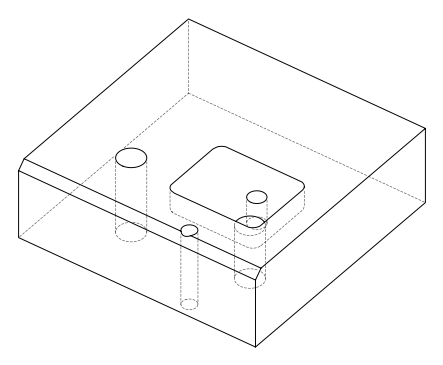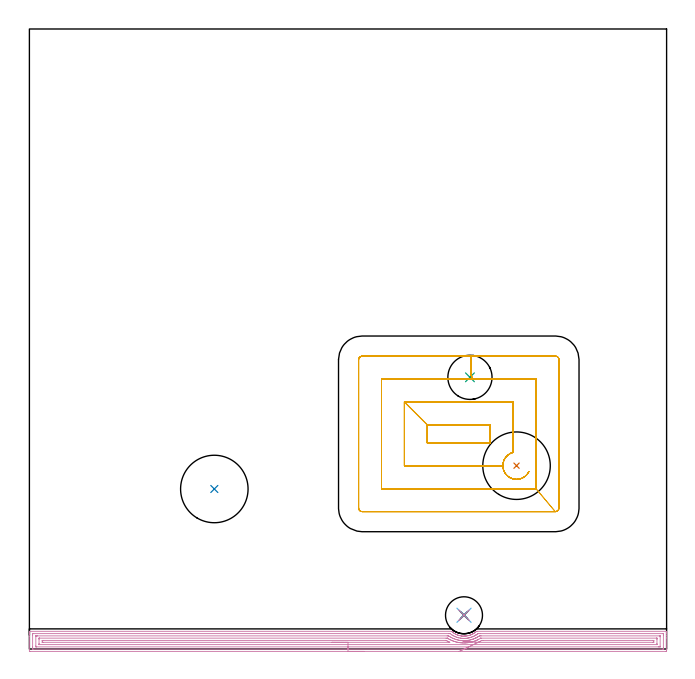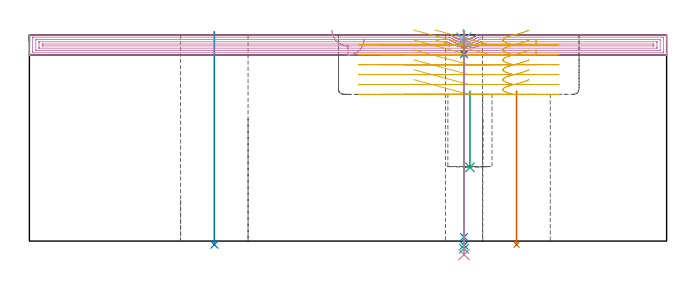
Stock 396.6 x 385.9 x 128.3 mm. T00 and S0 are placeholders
(PLAN: 10 operations, 8 tool changes, 34.5 min)
(1 INDEXABLE_INSERT_DRILL_THROUGH_HOLE_FROM_SOLID | STEP1HOLE | NXT0302_036 | 0.39 min | 177674 mm3)
(2 INDEXABLE_INSERT_DRILL_THROUGH_HOLE_FROM_SOLID_1 | STEP1HOLE_1 | NXT0302_036 | 0.53 min | 177677 mm3)
(3 INDEXABLE_INSERT_DRILL_BLIND_HOLE_FROM_SOLID | STEP1POCKET | NXT0302_026 | 0.2 min | 48712 mm3)
(4 AREA_MILL | FG_CHAMFER_SURFACE | UGT0205_001 | 16.13 min | 30986 mm3)
(5 MILL_RECTANGULAR_POCKET | POCKET_RECTANGULAR_STRAIGHT | NXT0201_007 | Follow Part, ap 6.25, ae 75% | 15.46 min | 593311 mm3)
(6 SPOT_DRILL | STEP1HOLE_2 | NXT0321_9005460120000 | 0.05 min | 204 mm3)
(7 DRILL_BLIND_HOLE_INTO_CENTER | STEP1HOLE_2 | NXT0301_125 | 0.05 min | 161 mm3)
(8 GUN_DRILL_THROUGH_HOLE | STEP1HOLE_2 | UGT0307_001 | 0.57 min | 2317 mm3)
(9 SPADE_DRILL_TO_ENLARGE_THROUGH_HOLE | STEP1HOLE_2 | UGT0306_005 | 0.54 min | 18465 mm3)
(10 DRILL_TO_ENLARGE_THROUGH_HOLE | STEP1HOLE_2 | UGT0301_055 | 0.56 min | 32088 mm3)
(TOOL NXT0302_036 | Index. Insert Drill 42mm [880-D4200L50-05] | D42 PA176 FL210 Z2)
(TOOL NXT0302_026 | Index. Insert Drill 27.5mm [880-D2750L32-03] | D27.5 PA176 FL83 Z2)
(TOOL UGT0205_001 | Chamfer Mill 20 x 3 x 45 deg. | D20 FL50 Z2)
(TOOL NXT0201_007 | ENDMILL 25mm [R216.25-25050GCK54P 1620] | D25 R3 FL54 Z5)
(TOOL NXT0321_9005460120000 | NC Spot Drill, 142deg, 12mm, Carbide, Uncoated | D12 PA142 FL30 Z2)
(TOOL NXT0301_125 | Carbide Drill 6mm [861.1-0600-018A1-GP GC34] | D6 PA150 FL18.7 Z2)
(TOOL UGT0307_001 | Gun Drill 5 mm | D5 PA130 FL24 Z1)
(TOOL UGT0306_005 | Spade Drill 14.5mm | D14.5 PA132 FL10 Z2)
(TOOL UGT0301_055 | Twist Drill 23 mm | D23 PA118 FL155 Z2)
(OP 1 INDEXABLE_INSERT_DRILL_THROUGH_HOLE_FROM_SOLID)
G17 G21 G94 G90
T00 M6
G54
G17 G0 G90 X303.2 Y114.1 S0 M3
G43 Z138.3 H1
G94 G81 G98 Z-2.233 F250. R93.3
G80
M5
M2
(OP 2 INDEXABLE_INSERT_DRILL_THROUGH_HOLE_FROM_SOLID_1)
G17 G21 G94 G90
T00 M6
G54
G17 G0 G90 X115.1 Y99.6 S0 M3
G43 Z138.3 H1
G94 G81 G98 Z-2.233 F250. R130.3
G80
M5
M2
(OP 3 INDEXABLE_INSERT_DRILL_BLIND_HOLE_FROM_SOLID)
G17 G21 G94 G90
T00 M6
G54
G17 G0 G90 X274.2 Y169.1 S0 M3
G43 Z138.3 H1
G94 G81 G98 Z45.9 F250. R93.3
G80
M5
M2
(OP 4 AREA_MILL)
G17 G21 G94 G90
T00 M6
G54
G17 G0 G90 X208.3 Y-1.5 S1061 M3
G43 Z138.3 H0
Z125.8
G94 G1 X208.262 Z124.928 F250.
X208.148 Z124.064
X207.959 Z123.212
X207.697 Z122.38
X207.363 Z121.574
X206.96 Z120.8
X206.492 Z120.064
X205.96 Z119.372
X205.371 Z118.729
X204.728 Z118.14
X204.036 Z117.608
X203.3 Z117.14
X202.526 Z116.737
X201.72 Z116.403
X200.888 Z116.141
X200.036 Z115.952
X199.172 Z115.838
X198.3 Z115.8
X0.633
X0.003 Y-1.499 Z115.799
X0.002 Y-1.498 Z115.8
X0. Y-1.493 Z115.804
Y7.847 Z125.142
Y9.249 Z126.545
Y9.617 Z126.912
Y10.352 Z127.651
Y10.586 Z127.886
X0.008 Y10.978 Z128.269
X0.01 Y10.997 Z128.288
X0.186 Y11. Z128.3
X262.698
X262.749 Y10.994 Z128.291
X262.778 Y10.98 Z128.279
X263.127 Y10.683 Z127.982
X263.352 Y10.501 Z127.801
X263.562 Y10.333 Z127.633
X263.727 Y10.21 Z127.509
X263.908 Y10.086 Z127.384
X264.088 Y9.962 Z127.26
X264.456 Y9.725 Z127.023
X264.487 Y9.707 Z127.005
X264.646 Y9.617 Z126.912
X265.139 Y9.33 Z126.629
X265.35 Y9.223 Z126.521
X265.795 Y9.015 Z126.313
X265.944 Y8.951 Z126.25
X266.244 Y8.824 Z126.12
X266.538 Y8.713 Z126.012
X266.689 Y8.658 Z125.955
X267.138 Y8.506 Z125.806
X267.322 Y8.45 Z125.75
X267.676 Y8.357 Z125.656
X267.719 Y8.346 Z125.645
X268.032 Y8.274 Z125.571
X268.065 Y8.268 Z125.565
X268.478 Y8.186 Z125.485
X268.874 Y8.124 Z125.421
X268.926 Y8.117 Z125.412
X268.959 Y8.113 Z125.407
X269.372 Y8.063 Z125.36
X269.82 Y8.028 Z125.324
X270.267 Y8.01 Z125.306
X270.455 Y8.011 Z125.303
X270.603 Z125.304
X270.714 Y8.01 Z125.305
X271.056 Y8.023 Z125.317
X271.145 Y8.028 Z125.319
X271.161 Z125.32
X271.512 Y8.053 Z125.351
X271.608 Y8.06 Z125.359
X271.642 Y8.064 Z125.363
X272.055 Y8.112 Z125.411
X272.502 Y8.183 Z125.48
X272.949 Y8.272 Z125.568
X273.396 Y8.378 Z125.672
X273.627 Y8.437 Z125.736
X273.677 Y8.45 Z125.749
X273.879 Y8.519 Z125.812
X274.122 Y8.598 Z125.892
X274.29 Y8.652 Z125.946
X274.6 Y8.765 Z126.064
X274.738 Y8.817 Z126.114
X274.773 Y8.832 Z126.129
X275.184 Y9.005 Z126.304
X275.251 Y9.037 Z126.336
X275.667 Y9.238 Z126.535
X275.862 Y9.331 Z126.629
X276.078 Y9.447 Z126.747
X276.11 Y9.466 Z126.766
X276.528 Y9.716 Z127.015
X276.834 Y9.911 Z127.211
X276.972 Y10. Z127.299
X277.27 Y10.21 Z127.509
X277.866 Y10.675 Z127.973
X278.187 Y10.949 Z128.248
X278.251 Y10.999 Z128.283
X278.798 Y11. Z128.3
X396.414
X396.59 Y10.997 Z128.288
X396.592 Y10.978 Z128.269
X396.6 Y10.586 Z127.885
Y10.352 Z127.651
Y9.617 Z126.912
Y8.364 Z125.661
Y6.962 Z124.258
Y-0.375 Z116.922
X396.596 Y-1.001 Z116.296
X396.591 Y-1.492 Z115.806
X396.466 Y-1.495 Z115.803
X395.967 Y-1.5 Z115.8
X198.3
Y-0.086 Z117.214
X2.39 Y-0.085 Z117.215
X2.015 Y-0.079 Z117.221
X2.01 Y0.042 Z117.342
X2.002 Y0.299 Z117.599
X2. Y0.768 Z118.068
Y1.186 Z118.486
Y8.732 Z126.032
X2.002 Y9.147 Z126.447
X2.01 Y9.565 Z126.865
X2.013 Y9.58 Z126.88
X2.019 Y9.582 Z126.882
X2.044 Y9.584 Z126.884
X2.098 Y9.585 Z126.885
X2.206 Y9.586 Z126.886
X260.941 Y9.585 Z126.885
X261.804 Y9.579 Z126.879
X261.874 Y9.547 Z126.847
X262.698 Y8.949 Z126.249
X262.78 Y8.894 Z126.194
X263.039 Y8.732 Z126.032
X263.593 Y8.404 Z125.704
X263.838 Y8.264 Z125.564
X264.325 Y8.007 Z125.307
X264.53 Y7.91 Z125.21
X264.672 Y7.847 Z125.147
X265.382 Y7.553 Z124.853
X265.859 Y7.374 Z124.674
X266.276 Y7.235 Z124.535
X266.396 Y7.199 Z124.499
X267.181 Y6.982 Z124.282
X267.27 Y6.962 Z124.262
X268.065 Y6.809 Z124.109
X268.25 Y6.778 Z124.078
X268.959 Y6.684 Z123.984
X269.271 Y6.654 Z123.954
X269.854 Y6.615 Z123.915
X270.219 Y6.601 Z123.901
X270.748 Y6.6 Z123.9
X271.101 Y6.613 Z123.913
X271.642 Y6.646 Z123.946
X271.936 Y6.672 Z123.972
X272.537 Y6.746 Z124.046
X272.726 Y6.775 Z124.075
X273.431 Y6.899 Z124.199
X273.484 Y6.91 Z124.21
X273.72 Y6.962 Z124.262
X274.326 Y7.119 Z124.419
X274.885 Y7.294 Z124.594
X275.22 Y7.405 Z124.705
X275.545 Y7.526 Z124.826
X276.115 Y7.753 Z125.053
X276.181 Y7.781 Z125.081
X276.328 Y7.847 Z125.147
X276.785 Y8.069 Z125.369
X277.009 Y8.18 Z125.48
X277.368 Y8.376 Z125.676
X277.903 Y8.69 Z125.99
X277.93 Y8.706 Z126.006
X277.97 Y8.732 Z126.032
X278.463 Y9.063 Z126.363
X278.798 Y9.303 Z126.603
X279.163 Y9.57 Z126.87
X279.261 Y9.579 Z126.879
X280.587 Y9.586 Z126.886
X394.21 Y9.585 Z126.885
X394.585 Y9.579 Z126.879
X394.59 Y9.458 Z126.758
X394.598 Y9.201 Z126.501
X394.6 Y8.732 Z126.032
Y8.314 Z125.614
Y0.768 Z118.068
X394.598 Y0.353 Z117.653
X394.59 Y-0.066 Z117.234
X394.587 Y-0.08 Z117.22
X394.581 Y-0.082 Z117.218
X394.556 Y-0.084 Z117.216
X394.502 Y-0.085 Z117.215
X394.394 Y-0.086 Z117.214
X198.3
Y1.328 Z118.628
X4.538 Y1.329 Z118.629
X4.211 Y1.33 Z118.63
X4.102 Y1.332 Z118.632
X4.023 Y1.335 Z118.635
X4.01 Y1.445 Z118.745
X4.004 Y1.653 Z118.953
X4.001 Y1.861 Z119.161
Y7.847 Z125.147
X4.003 Y8.053 Z125.353
X4.009 Y8.124 Z125.424
X4.015 Y8.165 Z125.465
X4.047 Y8.166 Z125.466
X4.211 Y8.169 Z125.469
X4.777 Y8.171 Z125.471
X5.105
X260.015
X260.583 Y8.17 Z125.47
X260.909 Y8.166 Z125.466
X260.953 Y8.165 Z125.465
X261.003 Y8.139 Z125.439
X261.444 Y7.847 Z125.147
X261.804 Y7.62 Z124.92
X262.39 Y7.267 Z124.567
X262.698 Y7.1 Z124.4
X262.965 Y6.962 Z124.262
X263.593 Y6.661 Z123.961
X264.133 Y6.428 Z123.728
X264.487 Y6.288 Z123.588
X265.055 Y6.077 Z123.377
X265.382 Y5.968 Z123.268
X265.544 Y5.916 Z123.216
X266.276 Y5.719 Z123.019
X266.757 Y5.602 Z122.902
X267.17 Y5.519 Z122.819
X267.863 Y5.392 Z122.692
X268.065 Y5.363 Z122.663
X268.892 Y5.258 Z122.558
X268.959 Y5.253 Z122.553
X269.839 Y5.192 Z122.492
X269.854
X270.748 Y5.18 Z122.48
X270.761
X271.176 Y5.192 Z122.492
X271.616 Y5.219 Z122.519
X271.642 Y5.221 Z122.521
X272.433 Y5.295 Z122.595
X272.537 Y5.308 Z122.608
X273.217 Y5.404 Z122.704
X273.431 Y5.442 Z122.742
X273.972 Y5.542 Z122.842
X274.326 Y5.62 Z122.92
X274.695 Y5.712 Z123.012
X275.22 Y5.852 Z123.152
X275.395 Y5.905 Z123.205
X275.948 Y6.077 Z123.377
X276.072 Y6.119 Z123.419
X276.115 Y6.135 Z123.435
X276.713 Y6.37 Z123.67
X277.009 Y6.49 Z123.79
X277.342 Y6.633 Z123.933
X277.903 Y6.892 Z124.192
X277.951 Y6.915 Z124.215
X278.045 Y6.962 Z124.262
X278.532 Y7.225 Z124.525
X278.798 Y7.378 Z124.678
X279.092 Y7.556 Z124.856
X279.559 Y7.847 Z125.147
X280.05 Y8.165 Z125.465
X280.117 Y8.167 Z125.467
X280.26 Y8.17 Z125.47
X280.587 Y8.171 Z125.471
X281.153
X392.062
X392.389 Y8.169 Z125.469
X392.498 Y8.168 Z125.468
X392.577 Y8.165 Z125.465
X392.59 Y8.055 Z125.355
X392.595 Y7.847 Z125.147
X392.599 Y7.639 Z124.939
Y1.653 Z118.953
X392.598 Y1.447 Z118.747
X392.591 Y1.376 Z118.676
X392.585 Y1.335 Z118.635
X392.553 Y1.334 Z118.634
X392.389 Y1.331 Z118.631
X391.823 Y1.329 Z118.629
X391.495
X198.3 Y1.328 Z118.628
Y2.743 Z120.043
X6.129
X6.074 Y2.744 Z120.044
X6.036 Y2.747 Z120.047
X6.018 Y2.749 Z120.049
X6.01 Y2.761 Z120.061
X6.006 Y2.981 Z120.281
X6. Y3.422 Z120.722
Y6.077 Z123.377
X6.006 Y6.519 Z123.819
X6.01 Y6.738 Z124.038
X6.02 Y6.751 Z124.051
X6.049 Y6.753 Z124.053
X6.108 Y6.756 Z124.056
X6.207 Y6.757 Z124.057
X259.328
X260.015 Y6.755 Z124.055
X260.118 Y6.752 Z124.052
X260.141 Y6.75 Z124.05
X260.18 Y6.731 Z124.031
X260.343 Y6.637 Z123.937
X260.909 Y6.304 Z123.604
X261.306 Y6.077 Z123.377
X261.804 Y5.813 Z123.113
X262.337 Y5.55 Z122.85
X262.698 Y5.39 Z122.69
X263.161 Y5.192 Z122.492
X263.593 Y5.022 Z122.322
X263.872 Y4.916 Z122.216
X264.487 Y4.707 Z122.007
X264.789 Y4.61 Z121.91
X265.194 Y4.493 Z121.793
X265.382 Y4.443 Z121.743
X265.907 Y4.308 Z121.608
X266.276 Y4.224 Z121.524
X266.383 Y4.201 Z121.501
X267.17 Y4.058 Z121.358
X267.477 Y4.004 Z121.304
X268.065 Y3.929 Z121.229
X268.502 Y3.875 Z121.175
X268.959 Y3.836 Z121.136
X269.469 Y3.803 Z121.103
X269.854 Y3.784 Z121.084
X270.392 Y3.775 Z121.075
X270.748 Y3.772 Z121.072
X271.274 Y3.787 Z121.087
X271.642 Y3.808 Z121.108
X272.112 Y3.843 Z121.143
X272.537 Y3.881 Z121.181
X272.926 Y3.923 Z121.223
X273.431 Y3.993 Z121.293
X273.708 Y4.034 Z121.334
X274.326 Y4.143 Z121.443
X274.464 Y4.17 Z121.47
X275.104 Y4.308 Z121.608
X275.197 Y4.33 Z121.63
X275.22 Y4.336 Z121.636
X275.898 Y4.522 Z121.822
X276.115 Y4.586 Z121.886
X276.578 Y4.733 Z122.033
X277.009 Y4.875 Z122.175
X277.242 Y4.962 Z122.262
X277.848 Y5.192 Z122.492
X277.887 Y5.208 Z122.508
X277.903 Y5.215 Z122.515
X278.505 Y5.482 Z122.782
X278.798 Y5.619 Z122.919
X279.109 Y5.769 Z123.069
X279.717 Y6.077 Z123.377
X280.842 Y6.749 Z124.049
X280.88 Y6.752 Z124.052
X280.966 Y6.755 Z124.055
X281.137 Y6.757 Z124.057
X390.471
X390.526 Y6.756 Z124.056
X390.564 Y6.753 Z124.053
X390.582 Y6.751 Z124.051
X390.59 Y6.739 Z124.039
X390.594 Y6.519 Z123.819
X390.6 Y6.078 Z123.378
Y3.423 Z120.723
X390.594 Y2.981 Z120.281
X390.59 Y2.761 Z120.061
X390.58 Y2.749 Z120.049
X390.551 Y2.747 Z120.047
X390.492 Y2.744 Z120.044
X390.393 Y2.743 Z120.043
X198.3
Y4.157 Z121.457
X8.53 Y4.158 Z121.458
X8.226 Y4.161 Z121.461
X8.026 Y4.164 Z121.464
X8.009 Y4.172 Z121.472
X8.006 Y4.183 Z121.483
X8.003 Y4.211 Z121.511
X8.001 Y4.308 Z121.608
X8. Y4.983 Z122.283
X8.001 Y5.192 Z122.492
X8.003 Y5.277 Z122.577
X8.006 Y5.318 Z122.618
X8.009 Y5.333 Z122.633
X8.074 Y5.336 Z122.636
X8.378 Y5.341 Z122.641
X8.531 Y5.343 Z122.643
X258.969
X259.121 Y5.342 Z122.642
X259.273 Y5.339 Z122.639
X259.373 Y5.336 Z122.636
X259.424 Y5.325 Z122.625
X260.015 Y4.995 Z122.295
X260.461 Y4.752 Z122.052
X260.909 Y4.53 Z121.83
X261.367 Y4.308 Z121.608
X261.656 Y4.169 Z121.469
X261.518 Y4.164 Z121.464
X261.214 Y4.159 Z121.459
X261.061 Y4.157 Z121.457
X198.3
X197.428 Z121.495
X196.564 Z121.609
X195.712 Z121.798
X194.88 Z122.06
X194.074 Z122.394
X193.3 Z122.797
X192.564 Z123.265
X191.872 Z123.796
X191.229 Z124.386
X190.64 Z125.029
X190.108 Z125.721
X189.64 Z126.457
X189.237 Z127.231
X188.903 Z128.037
X188.641 Z128.869
X188.452 Z129.72
X188.338 Z130.585
X188.3 Z131.457
G0 Z138.3
X267.48 Y-1.534
Z126.664
G1 X267.824 Y-1.369 Z125.879
X268.228 Y-1.175 Z125.13
X268.689 Y-0.953 Z124.424
X269.204 Y-0.706 Z123.765
X269.769 Y-0.434 Z123.158
X270.379 Y-0.141 Z122.608
X271.031 Y0.172 Z122.119
X271.718 Y0.502 Z121.695
X272.436 Y0.847 Z121.339
X273.179 Y1.204 Z121.054
X273.941 Y1.571 Z120.842
X274.718 Y1.944 Z120.704
X275.502 Y2.321 Z120.642
X276.288 Y2.699 Z120.656
X277.07 Y3.075 Z120.746
X277.843 Y3.446 Z120.911
X278.599 Y3.809 Z121.151
X279.333 Y4.162 Z121.462
X279.692 Y4.334 Z121.634
X280.272 Y4.619 Z121.919
X280.587 Y4.779 Z122.079
X280.859 Y4.923 Z122.223
X281.481 Y5.27 Z122.57
X281.581 Y5.322 Z122.622
X281.623 Y5.336 Z122.636
X281.667 Y5.338 Z122.638
X281.852 Y5.341 Z122.641
X282.223 Y5.343 Z122.643
X282.376
X388.07 Y5.342 Z122.642
X388.374 Y5.339 Z122.639
X388.574 Y5.336 Z122.636
X388.591 Y5.328 Z122.628
X388.594 Y5.317 Z122.617
X388.597 Y5.289 Z122.589
X388.599 Y5.192 Z122.492
X388.6 Y4.517 Z121.817
X388.599 Y4.308 Z121.608
X388.597 Y4.223 Z121.523
X388.594 Y4.182 Z121.482
X388.591 Y4.167 Z121.467
X388.526 Y4.164 Z121.464
X388.222 Y4.159 Z121.459
X388.069 Y4.157 Z121.457
X279.54
X279.438 Y4.158 Z121.458
X279.358 Y4.161 Z121.461
X279.333 Y4.162 Z121.462
X278.467 Y4.216 Z121.554
X277.613 Y4.269 Z121.721
X276.776 Y4.32 Z121.962
X275.963 Y4.371 Z122.275
X275.181 Y4.419 Z122.658
X274.435 Y4.465 Z123.107
X273.73 Y4.509 Z123.621
X273.074 Y4.549 Z124.193
X272.469 Y4.587 Z124.821
X271.921 Y4.621 Z125.499
X271.435 Y4.651 Z126.223
X271.013 Y4.677 Z126.986
X270.66 Y4.699 Z127.783
X270.377 Y4.716 Z128.608
X270.166 Y4.729 Z129.455
X270.031 Y4.738 Z130.317
X269.97 Y4.741 Z131.187
X269.986 Y4.74 Z132.059
G0 Z138.3
M5
M2
(OP 5 MILL_RECTANGULAR_POCKET)
G17 G21 G94 G90
T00 M6
G54
G17 G0 G90 X310.889 Y110.499 S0 M3
G43 Z138.3 H1
Z131.3
G94 G1 X310.737 Y110.155 Z131.199 F250.
X310.133 Y109.17 Z130.889
X309.4 Y108.275 Z130.58
X308.553 Y107.488 Z130.27
X307.607 Y106.823 Z129.96
X306.579 Y106.293 Z129.65
X305.489 Y105.907 Z129.34
X304.357 Y105.672 Z129.03
X303.203 Y105.593 Z128.721
X302.05 Y105.671 Z128.411
X301.644 Y105.746 Z128.3
X301.239 Y105.822 Z128.19
X300.354 Y106.083 Z127.943
X299.973 Y106.24 Z127.832
X299.593 Y106.395 Z127.722
X298.923 Y106.745 Z127.52
X298.142 Y107.272 Z127.267
X297.811 Y107.519 Z127.157
X297. Y108.28 Z126.858
X296.294 Y109.14 Z126.56
X295.706 Y110.084 Z126.262
X295.246 Y111.097 Z125.964
X294.921 Y112.161 Z125.666
X294.737 Y113.259 Z125.368
X294.698 Y114.37 Z125.07
X294.771 Y115.186 Z124.85
X294.814 Y115.514 Z124.762
X294.882 Y115.837 Z124.673
X294.967 Y116.241 Z124.563
X295.32 Y117.303 Z124.263
X295.81 Y118.309 Z123.963
X296.427 Y119.243 Z123.663
X297.16 Y120.088 Z123.363
X297.998 Y120.83 Z123.063
X298.926 Y121.455 Z122.764
X299.706 Y121.847 Z122.529
X299.757 Y121.869 Z122.515
X300.134 Y122.036 Z122.404
X300.443 Y122.148 Z122.316
X301.1 Y122.333 Z122.133
Y153.8 F500.
X233.4
Y114.
X294.705
G0 X239.322 Y168.05 Z131.3
G1 X273.533 Z122.133 F250.
X219.15 F500.
Y99.75
X315.35
Y168.05
X274.857
G0 X252.64 Y128.25 Z131.3
G1 X286.85 Z122.133 F250.
Y139.55 F500.
X247.65
Y128.25
X286.85
G0 Z138.3
X315.35 Y99.75
Z125.133
G1 Z122.133 F250.
X327.3 Y85.5 F500.
G3 X329.6 Y87.8 R2.3
G1 Y180.
G3 X327.3 Y182.3 R2.3
G1 X207.2
G3 X204.9 Y180. R2.3
G1 Y87.8
G3 X207.2 Y85.5 R2.3
G1 X327.3
G3 X328.269 Y85.714 R2.3
G0 X310.889 Y110.5 Z125.133
G1 X310.739 Y110.158 Z125.033 F250.
X310.136 Y109.174 Z124.724
X309.406 Y108.281 Z124.415
X308.561 Y107.495 Z124.106
X307.618 Y106.83 Z123.797
X306.594 Y106.299 Z123.488
X305.507 Y105.912 Z123.178
X304.378 Y105.675 Z122.869
X303.228 Y105.593 Z122.56
X302.076 Y105.667 Z122.251
X301.671 Y105.741 Z122.141
X301.265 Y105.816 Z122.03
X300.354 Y106.083 Z121.776
X299.973 Y106.24 Z121.665
X299.593 Y106.395 Z121.555
X299.134 Y106.626 Z121.418
X298.784 Y106.839 Z121.308
X298.569 Y106.97 Z121.24
X298.361 Y107.115 Z121.173
X298.022 Y107.351 Z121.062
X297.154 Y108.119 Z120.751
X296.397 Y108.999 Z120.44
X295.767 Y109.972 Z120.13
X295.274 Y111.022 Z119.819
X294.929 Y112.129 Z119.508
X294.736 Y113.273 Z119.197
X294.7 Y114.432 Z118.886
X294.771 Y115.186 Z118.684
X294.81 Y115.487 Z118.602
X294.871 Y115.785 Z118.521
X294.954 Y116.189 Z118.41
X295.3 Y117.252 Z118.111
X295.782 Y118.26 Z117.811
X296.392 Y119.196 Z117.512
X297.119 Y120.045 Z117.213
X297.95 Y120.791 Z116.913
X298.872 Y121.422 Z116.614
X299.869 Y121.927 Z116.314
X300.7 Y122.231 Z116.077
X301.1 Y122.333 Z115.967
Y153.8 F500.
X233.4
Y114.
X294.705
G0 X239.322 Y168.05 Z125.133
G1 X273.533 Z115.967 F250.
X219.15 F500.
Y99.75
X315.35
Y168.05
X274.857
G0 X252.64 Y128.25 Z125.133
G1 X286.85 Z115.967 F250.
Y139.55 F500.
X247.65
Y128.25
X286.85
G0 Z138.3
X315.35 Y99.75
Z118.967
G1 Z115.967 F250.
X327.3 Y85.5 F500.
G3 X329.6 Y87.8 R2.3
G1 Y180.
G3 X327.3 Y182.3 R2.3
G1 X207.2
G3 X204.9 Y180. R2.3
G1 Y87.8
G3 X207.2 Y85.5 R2.3
G1 X327.3
G3 X328.269 Y85.714 R2.3
G0 X310.891 Y110.499 Z118.967
G1 X310.758 Y110.195 Z118.878 F250.
X310.184 Y109.243 Z118.58
X309.491 Y108.374 Z118.282
X308.691 Y107.603 Z117.984
X307.797 Y106.942 Z117.686
X306.824 Y106.404 Z117.389
X305.79 Y105.997 Z117.091
X304.711 Y105.729 Z116.793
X303.607 Y105.603 Z116.495
X302.495 Y105.622 Z116.197
X301.396 Y105.786 Z115.899
X300.327 Y106.092 Z115.602
X299.946 Y106.25 Z115.491
X299.567 Y106.406 Z115.381
X299.171 Y106.606 Z115.262
X298.819 Y106.818 Z115.152
X298.585 Y106.959 Z115.079
X298.361 Y107.115 Z115.006
X298.022 Y107.351 Z114.895
X297.154 Y108.119 Z114.584
X296.397 Y108.999 Z114.274
X295.767 Y109.972 Z113.963
X295.274 Y111.022 Z113.652
X294.929 Y112.129 Z113.341
X294.736 Y113.273 Z113.031
X294.7 Y114.432 Z112.72
X294.771 Y115.186 Z112.517
X294.81 Y115.487 Z112.435
X294.871 Y115.785 Z112.354
X294.954 Y116.189 Z112.243
X295.3 Y117.252 Z111.944
X295.782 Y118.26 Z111.645
X296.392 Y119.196 Z111.345
X297.119 Y120.045 Z111.046
X297.95 Y120.791 Z110.746
X298.872 Y121.422 Z110.447
X299.869 Y121.927 Z110.148
X300.7 Y122.231 Z109.911
X301.1 Y122.333 Z109.8
Y153.8 F500.
X233.4
X247.65 Y139.55
Y128.25
X286.85
Y139.55
X247.65
X233.4 Y153.8
Y114.
X294.705
G0 X239.322 Y168.05 Z118.967
G1 X273.533 Z109.8 F250.
X219.15 F500.
Y99.75
X315.35
Y168.05
X274.857
X274.982 Y168.136
X275.019 Y168.167
G3 X275.047 Y170.006 R1.252
X274.857 Y170.152 R1.246
G1 Y182.3
X207.2
G3 X204.9 Y180. R2.3
G1 Y87.8
G3 X207.2 Y85.5 R2.3
G1 X327.3
G3 X329.6 Y87.8 R2.3
G1 Y180.
G3 X327.3 Y182.3 R2.3
G1 X274.857
X273.857
G0 X310.89 Y110.498 Z112.8
G1 X310.758 Y110.195 Z112.711 F250.
X310.184 Y109.243 Z112.413
X309.491 Y108.374 Z112.116
X308.691 Y107.603 Z111.818
X307.797 Y106.942 Z111.52
X306.824 Y106.404 Z111.222
X305.79 Y105.997 Z110.924
X304.711 Y105.729 Z110.626
X303.607 Y105.603 Z110.329
X302.495 Y105.622 Z110.031
X301.396 Y105.786 Z109.733
X300.327 Y106.092 Z109.435
X299.946 Y106.25 Z109.325
X299.567 Y106.406 Z109.215
X299.171 Y106.606 Z109.096
X298.82 Y106.818 Z108.986
X298.585 Y106.959 Z108.913
X298.36 Y107.115 Z108.839
X298.021 Y107.351 Z108.728
X297.154 Y108.119 Z108.418
X296.399 Y108.996 Z108.108
X295.77 Y109.968 Z107.798
X295.277 Y111.015 Z107.488
X294.931 Y112.12 Z107.177
X294.737 Y113.261 Z106.867
X294.699 Y114.419 Z106.557
X294.771 Y115.186 Z106.35
X294.825 Y115.596 Z106.24
X295.092 Y116.674 Z105.942
X295.498 Y117.709 Z105.644
X296.035 Y118.682 Z105.346
X296.694 Y119.578 Z105.048
X297.464 Y120.38 Z104.751
X298.331 Y121.075 Z104.453
X299.281 Y121.651 Z104.155
X299.656 Y121.824 Z104.044
X299.95 Y121.959 Z103.958
X300.7 Y122.231 Z103.744
X301.1 Y122.333 Z103.633
Y153.8 F500.
X233.4
X247.65 Y139.55
Y128.25
X286.85
Y139.55
X247.65
X233.4 Y153.8
Y114.
X294.705
G0 X239.322 Y168.05 Z112.8
G1 X273.533 Z103.633 F250.
X219.15 F500.
Y99.75
X315.35
Y168.05
X274.857
X274.918 Y168.09
X275.018 Y168.166
X275.127 Y168.275
G3 X275.169 Y169.875 R1.245
X274.857 Y170.152 R1.246
G1 Y182.3
X207.2
G3 X204.9 Y180. R2.3
G1 Y87.8
G3 X207.2 Y85.5 R2.3
G1 X327.3
G3 X329.6 Y87.8 R2.3
G1 Y180.
G3 X327.3 Y182.3 R2.3
G1 X274.857
X273.857
G0 X310.89 Y110.498 Z106.633
G1 X310.758 Y110.195 Z106.545 F250.
X310.184 Y109.243 Z106.247
X309.491 Y108.374 Z105.949
X308.691 Y107.603 Z105.651
X307.797 Y106.942 Z105.353
X306.824 Y106.404 Z105.055
X305.79 Y105.997 Z104.758
X304.711 Y105.729 Z104.46
X303.607 Y105.603 Z104.162
X302.495 Y105.622 Z103.864
X301.396 Y105.786 Z103.566
X300.327 Y106.092 Z103.268
X299.946 Y106.25 Z103.158
X299.567 Y106.406 Z103.048
X299.171 Y106.606 Z102.929
X298.82 Y106.818 Z102.819
X298.585 Y106.959 Z102.746
X298.36 Y107.115 Z102.673
X298.021 Y107.351 Z102.562
X297.154 Y108.119 Z102.252
X296.399 Y108.996 Z101.941
X295.77 Y109.968 Z101.631
X295.277 Y111.015 Z101.321
X294.931 Y112.12 Z101.011
X294.737 Y113.261 Z100.701
X294.699 Y114.419 Z100.39
X294.771 Y115.186 Z100.184
X294.825 Y115.596 Z100.073
X295.092 Y116.674 Z99.775
X295.498 Y117.709 Z99.477
X296.035 Y118.682 Z99.18
X296.694 Y119.578 Z98.882
X297.464 Y120.38 Z98.584
X298.331 Y121.075 Z98.286
X299.281 Y121.651 Z97.988
X299.656 Y121.824 Z97.878
X299.953 Y121.96 Z97.79
X300.7 Y122.231 Z97.577
X301.1 Y122.333 Z97.467
Y153.8 F500.
X233.4
X247.65 Y139.55
Y128.25
X286.85
Y139.55
X247.65
X233.4 Y153.8
Y114.
X294.705
G0 X239.322 Y168.05 Z106.633
G1 X273.533 Z97.467 F250.
X219.15 F500.
Y99.75
X315.35
Y168.05
X274.857
X274.896 Y168.074
X275.018 Y168.166
X275.124 Y168.272
G3 X275.169 Y169.875 R1.245
X274.857 Y170.152 R1.246
G1 Y182.3
X207.2
G3 X204.9 Y180. R2.3
G1 Y87.8
G3 X207.2 Y85.5 R2.3
G1 X327.3
G3 X329.6 Y87.8 R2.3
G1 Y180.
G3 X327.3 Y182.3 R2.3
G1 X274.857
X273.857
G0 X310.89 Y110.498 Z100.467
G1 X310.758 Y110.195 Z100.378 F250.
X310.184 Y109.243 Z100.08
X309.491 Y108.374 Z99.782
X308.691 Y107.603 Z99.484
X307.797 Y106.942 Z99.187
X306.824 Y106.404 Z98.889
X305.79 Y105.997 Z98.591
X304.711 Y105.729 Z98.293
X303.607 Y105.603 Z97.995
X302.495 Y105.622 Z97.697
X301.396 Y105.786 Z97.4
X300.327 Y106.092 Z97.102
X299.946 Y106.25 Z96.991
X299.567 Y106.406 Z96.881
X299.172 Y106.606 Z96.763
X298.821 Y106.817 Z96.653
X298.585 Y106.959 Z96.579
X298.359 Y107.116 Z96.505
X298.02 Y107.352 Z96.395
X297.155 Y108.118 Z96.085
X296.401 Y108.994 Z95.775
X295.772 Y109.964 Z95.466
X295.279 Y111.009 Z95.156
X294.933 Y112.112 Z94.846
X294.738 Y113.251 Z94.537
X294.699 Y114.406 Z94.227
X294.771 Y115.186 Z94.017
X294.825 Y115.596 Z93.906
X295.092 Y116.674 Z93.609
X295.498 Y117.709 Z93.311
X296.035 Y118.682 Z93.013
X296.694 Y119.578 Z92.715
X297.464 Y120.38 Z92.417
X298.331 Y121.075 Z92.12
X299.281 Y121.651 Z91.822
X299.656 Y121.824 Z91.711
X299.953 Y121.96 Z91.624
X300.7 Y122.231 Z91.411
X301.1 Y122.333 Z91.3
Y153.8 F500.
X233.4
X247.65 Y139.55
Y128.25
X286.85
Y139.55
X247.65
X233.4 Y153.8
Y114.
X294.705
G0 X239.325 Y168.05 Z100.467
G1 X273.536 Z91.3 F250.
X219.15 F500.
Y99.75
X315.35
Y168.05
X274.857
X274.946 Y168.097
X275.018 Y168.166
X275.083 Y168.213
X275.13 Y168.277
G3 X275.169 Y169.875 R1.245
X274.857 Y170.152 R1.246
G1 Y182.3
X207.2
G3 X204.9 Y180. R2.3
G1 Y87.8
G3 X207.2 Y85.5 R2.3
G1 X327.3
G3 X329.6 Y87.8 R2.3
G1 Y180.
G3 X327.3 Y182.3 R2.3
G1 X274.857
X273.857
G0 Z138.3
M5
M2
(OP 6 SPOT_DRILL)
G17 G21 G94 G90
T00 M6
G54
G17 G0 G90 X270.5 Y21. S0 M3
G43 Z138.3 H0
G94 G81 G98 Z125.3 F250. R131.3
G80
M5
M2
(OP 7 DRILL_BLIND_HOLE_INTO_CENTER)
G17 G21 G94 G90
T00 M6
G54
G17 G0 G90 X270.5 Y21. S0 M3
G43 Z138.3 H1
G94 G81 G98 Z119.3 F250. R130.3
G80
M5
M2
(OP 8 GUN_DRILL_THROUGH_HOLE)
G17 G21 G94 G90
T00 M6
G54
G17 G0 G90 X270.5 Y21. M8
G43 Z138.3 H0
Z125.49
S716 M3
G94 G1 Z116.304 F125. M26
G4 X.084
Z2.5 F250.
G4 X.084
Z-2.666 F125.
G4 X.084
M5
M9
G0 Z125.49
Z138.3
M2
(OP 9 SPADE_DRILL_TO_ENLARGE_THROUGH_HOLE)
G17 G21 G94 G90
T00 M6
G54
G17 G0 G90 X270.5 Y21. S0 M3
G43 Z138.3 H0
G94 G73 G98 Z-4.728 F250. Q13.303 R130.3
G80
M5
M2
(OP 10 DRILL_TO_ENLARGE_THROUGH_HOLE)
G17 G21 G94 G90
T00 M6
G54
G17 G0 G90 X270.5 Y21. S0 M3
G43 Z138.3 H0
G94 G73 G98 Z-8.41 F250. Q22.785 R130.3
G80
M5
M2
